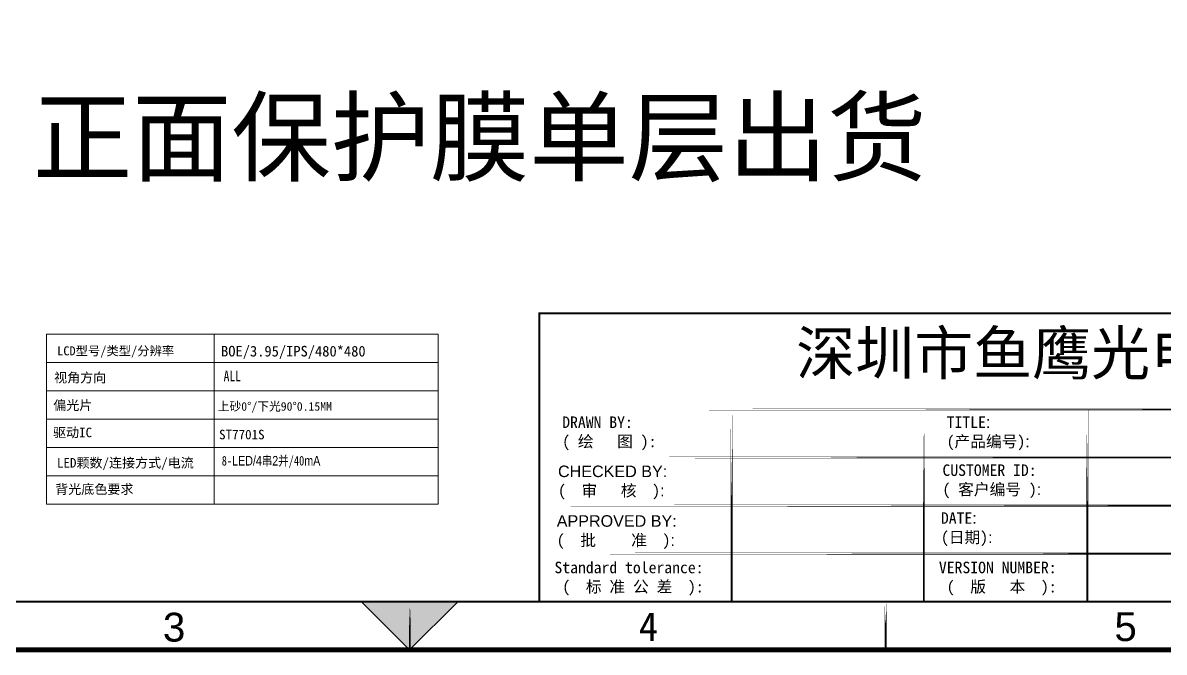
# Model space of a CAD drawing. Header units: millimetres. Extents: x 1759 to 2348, y 488 to 1041.
# Drawn here: x 1973.5 to 2208.6, y 488.1 to 617.8 of the extents above; entities that cross this region are included whole.
import ezdxf
from ezdxf.enums import TextEntityAlignment as Align

# ---------------------------------------------------------------- set-up
doc = ezdxf.new("R2010")
doc.units = ezdxf.units.MM
doc.layers.add('鑫视界图框', color=3, linetype='Continuous')
doc.styles.add('Arial', font='arial.ttf', dxfattribs={"height": 3})
doc.styles.add('宋体', font='', dxfattribs={"width": 0.8})
doc.styles.add('样式 4', font='')
doc.styles.add('黑体', font='simhei.ttf')
doc.styles.get('宋体').set_extended_font_data('宋体')
doc.styles.get('样式 4').set_extended_font_data('SimSun')

msp = doc.modelspace()

# ---------------------------------------------------------------- hatches: boundary and pattern name
msp.add_hatch(color=3).paths.add_polyline_path([(2043.3028, 498.507), (2053.2028, 488.607), (2063.1028, 498.507)])

# ---------------------------------------------------------------- linework, layer by layer
at = {"color": 4, "linetype": 'Continuous', "lineweight": 0}
for p, q in [((2059.0816, 553.6127), (1978.4153, 553.6125)), ((1978.4153, 518.5856), (1978.4153, 553.6126)), ((2012.9448, 524.4234), (2012.9448, 553.6126)), ((2059.0816, 547.7747), (1978.4153, 547.7747)), ((2059.0816, 541.9369), (1978.4153, 541.9369)), ((2059.0816, 536.0991), (1978.4153, 536.0991)), ((2059.0816, 530.2612), (1978.4153, 530.2612)), ((1978.4153, 518.5855), (1978.4153, 518.5856)), ((2059.0816, 518.5856), (1978.4153, 518.5856))]:
    msp.add_line(p, q, dxfattribs=at)
at = {"color": 4, "lineweight": 0}
for p, q in [((2059.0816, 553.6127), (2059.0816, 518.5856)), ((1978.4153, 524.4234), (2059.0817, 524.4234)), ((1978.4153, 524.4234), (1978.4153, 518.5856)), ((2012.9448, 524.4234), (2012.9448, 518.5856))]:
    msp.add_line(p, q, dxfattribs=at)
at = {"color": 3}
msp.add_lwpolyline([(2043.3028, 498.507), (2053.2028, 488.607), (2063.1028, 498.507)], close=True, dxfattribs=at)
at = {"layer": '鑫视界图框', "color": 3}
for points, const_width in [([(2347.2328, 488.607), (1759.1728, 488.607), (1759.1728, 904.407), (2347.2328, 904.407)], 0.99), ([(2337.3328, 498.507), (1769.0728, 498.507), (1769.0728, 894.507), (2337.3328, 894.507)], 0.396), ([(2079.9328, 557.907), (2337.3328, 557.907), (2337.3328, 498.507), (2079.9328, 498.507)], 0.396), ([(2159.1328, 539.097), (2159.1328, 539.097), (2159.1341, 498.507), (2159.1341, 498.507)], 0.396), ([(2079.9328, 538.107), (2337.3328, 538.107), (2337.3328, 538.107), (2079.9328, 538.107)], 0.396), ([(2119.5328, 538.107), (2119.5328, 538.107), (2119.5341, 498.507), (2119.5341, 498.507)], 0.396), ([(2192.7928, 538.107), (2192.7928, 538.107), (2192.7941, 498.507), (2192.7941, 498.507)], 0.396), ([(2079.9328, 528.207), (2271.9931, 528.207), (2271.9931, 528.207), (2079.9328, 528.207)], 0.396), ([(2079.9328, 518.307), (2337.3328, 518.307), (2337.3328, 518.307), (2079.9328, 518.307)], 0.396), ([(2079.9328, 508.407), (2337.3328, 508.407), (2337.3328, 508.407), (2079.9328, 508.407)], 0.396), ([(2053.251, 498.4966), (2053.251, 498.4966), (2053.251, 488.6956), (2053.251, 488.6956)], 0.396), ([(2151.261, 498.4966), (2151.261, 498.4966), (2151.261, 488.6956), (2151.261, 488.6956)], 0.396)]:
    msp.add_lwpolyline(points, close=True, dxfattribs=dict(at, const_width=const_width))

# ---------------------------------------------------------------- texts
at = {"color": 0, "linetype": 'Continuous', "lineweight": 0, "style": '宋体'}
for s, height, rotation, p in [('LCD型号/类型/分辨率', 1.860783, 359.99988, (1992.6467, 549.2533)), ('视角方向', 1.96908, 359.99988, (1985.3294, 543.6804)), ('偏光片', 1.96908, 0.000124, (1983.8118, 537.9962)), ('驱动IC', 1.96908, 0.000124, (1983.7575, 532.3895)), ('LED颗数/连接方式/电流', 1.969083, 0.000124, (1994.6405, 526.1344)), ('背光底色要求', 1.96908, 0.000124, (1988.2448, 520.7142))]:
    msp.add_text(s, height=height, rotation=rotation, dxfattribs=at).set_placement(p, align=Align.CENTER)
at = {"color": 4, "insert": (1975.5772, 601.7015), "char_height": 15, "width": 219.884732, "attachment_point": 1, "style": '样式 4'}
msp.add_mtext('{\\fSimHei|b0|i0|c134|p49;\\C1;正面保护膜单层出货}', dxfattribs=at)
at = {"insert": (2132.8364, 554.1738), "char_height": 8.91, "width": 197.301972, "attachment_point": 1, "style": 'Arial'}
msp.add_mtext('{\\fSimHei|b0|i0|c134|p49;\\C4;深圳市鱼鹰光电科技有限公司}', dxfattribs=at)
at = {"color": 1, "lineweight": 0, "attachment_point": 1, "style": '宋体'}
for s, insert, char_height, width in [('ALL', (2014.8825, 546.1082), 2.18919, 68.554151), ('8-{\\fArial|b0|i0|c0|p32;LED/4}串{\\fArial|b0|i0|c0|p32;2}并/40{\\fArial|b0|i0|c0|p32;mA}', (2014.4946, 528.5323), 1.970268, 35.863349)]:
    msp.add_mtext(s, dxfattribs=dict(at, insert=insert, char_height=char_height, width=width))
at = {"color": 1, "lineweight": 0, "style": '宋体'}
for tag, p, height in [('BOE/3.95/IPS/480*480', (2014.3514, 549.0186), 2.1892), ('上砂0°/下光90°0.15MM', (2013.6763, 537.8525), 1.7732), ('ST7701S', (2013.9444, 531.9581), 1.9703)]:
    msp.add_attdef(tag, p, '', height=height, dxfattribs=at)
at = {"layer": '鑫视界图框', "color": 3, "lineweight": 0, "char_height": 2.376, "width": 53.107825, "attachment_point": 1, "style": '黑体'}
for s, insert in [('{\\C256;DRAWN BY:\\P( 绘   图 ):}', (2084.6364, 536.6669)), ('{\\fSimHei|b0|i0|c0|p49;\\C256;TITLE\\fArial|b0|i0|c0|p34;:\\P\\fSimHei|b0|i0|c0|p49;(\\fSimHei|b0|i0|c134|p49;产品编号\\fSimHei|b0|i0|c0|p49;)\\fArial|b0|i0|c0|p34;:}', (2163.8364, 536.6669)), ('{\\fSimHei|b0|i0|c0|p49;\\C256;CUSTOMER\\fSimHei|b0|i0|c134|p49; \\fSimHei|b0|i0|c0|p49;ID:\\fArial|b0|i0|c0|p34;\\P\\fSimHei|b0|i0|c0|p49;(\\fSimHei|b0|i0|c134|p49; 客户编号 \\fSimHei|b0|i0|c0|p49;)\\fArial|b0|i0|c0|p34;:}', (2162.9713, 526.7916)), ('{\\fArial|b0|i0|c0|p34;\\C256;CHECKED BY:\\P\\fSimHei|b0|i0|c0|p49;(\\fSimHei|b0|i0|c134|p49;  审   核  \\fSimHei|b0|i0|c0|p49;)\\fArial|b0|i0|c0|p34;:}', (2083.7713, 526.5489)), ('{\\fArial|b0|i0|c0|p34;\\C256;APPROVED BY:\\P\\fSimHei|b0|i0|c0|p49;(\\fSimHei|b0|i0|c134|p49;  批   \\H0.4167x; \\H2.4x; 准  \\fSimHei|b0|i0|c0|p49;)\\fArial|b0|i0|c0|p34;:}', (2083.5118, 516.323)), ('{\\fSimHei|b0|i0|c0|p49;\\C256;DATE\\fArial|b0|i0|c0|p34;:\\P\\fSimHei|b0|i0|c0|p49;(\\fSimHei|b0|i0|c134|p49;日期\\fSimHei|b0|i0|c0|p49;\\H1x;)\\fArial|b0|i0|c0|p34;:}', (2162.6532, 516.9297)), ('{\\fSimHei|b0|i0|c134|p49;\\C256;Standard tolerance\\fSimHei|b0|i0|c0|p49;:\\fSimHei|b0|i0|c134|p49;\\P \\fSimHei|b0|i0|c0|p49;(\\fSimHei|b0|i0|c134|p49;  标 准 公 差  \\fSimHei|b0|i0|c0|p49;):}', (2083.0374, 506.7507)), ('{\\fSimHei|b0|i0|c134|p49;\\C256;VERSION NUMBER\\fSimHei|b0|i0|c0|p49;:\\fSimHei|b0|i0|c134|p49;\\P \\fSimHei|b0|i0|c0|p49;(\\fSimHei|b0|i0|c134|p49;  版   本  \\fSimHei|b0|i0|c0|p49;):}', (2162.2374, 506.7507))]:
    msp.add_mtext(s, dxfattribs=dict(at, insert=insert))
at = {"layer": '鑫视界图框', "color": 3, "char_height": 5.94, "width": 2.498211, "attachment_point": 1, "style": '黑体'}
for s, insert in [('{\\fArial|b0|i0|c0|p34;3}', (2002.3777, 496.2348)), ('{\\fSimHei|b0|i0|c0|p49;4}', (2100.3877, 496.3338)), ('{\\fArial|b0|i0|c0|p34;5}', (2198.3977, 496.3338))]:
    msp.add_mtext(s, dxfattribs=dict(at, insert=insert))

doc.saveas('drawing.dxf')
